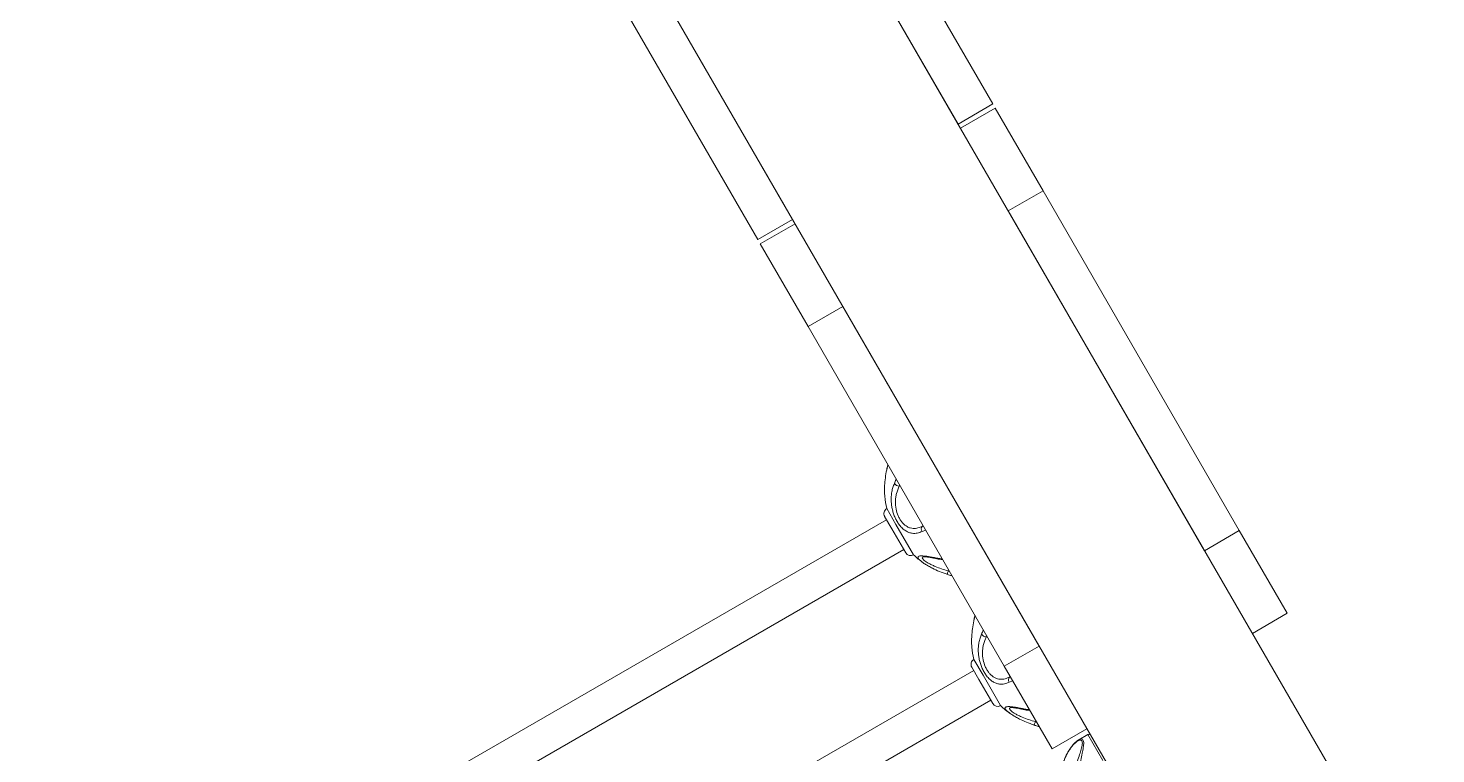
# Model space of a CAD drawing. Header units: millimetres. Extents: x -6879 to 7341, y -8047 to 7187.
# Drawn here: x 3922 to 4659, y -3831 to -3451 of the extents above; entities that cross this region are included whole.
import ezdxf

# ---------------------------------------------------------------- set-up
doc = ezdxf.new("R2010")
doc.units = ezdxf.units.MM
doc.layers.add('DIKOM_ОБЪЕКТ', color=7, linetype='Continuous')

msp = doc.modelspace()

# ---------------------------------------------------------------- linework, layer by layer
at = {"layer": 'DIKOM_ОБЪЕКТ', "color": 7, "linetype": 'Continuous', "lineweight": 15}
for p, q in [((4009, -2807.92), (4659, -3933.75)), ((3922.39, -2857.92), (4572.39, -3983.75)), ((4288.4, -3249.85), (4427.18, -3490.24)), ((4270.21, -3260.35), (4409, -3500.74)), ((4183.61, -3310.35), (4322.39, -3550.74)), ((4165.42, -3320.85), (4304.21, -3561.24)), ((4409, -3500.74), (4427.18, -3490.24)), ((4410.27, -3502.95), (4428.46, -3492.45)), ((4428.46, -3492.45), (4453.46, -3535.75)), ((4435.27, -3546.25), (4453.46, -3535.75)), ((4556.16, -3713.64), (4453.46, -3535.75)), ((4537.98, -3724.14), (4435.27, -3546.25)), ((4304.21, -3561.24), (4322.39, -3550.74)), ((4305.49, -3563.45), (4323.67, -3552.95)), ((4305.49, -3563.45), (4330.49, -3606.75)), ((4330.49, -3606.75), (4348.67, -3596.25)), ((4451.38, -3774.14), (4348.67, -3596.25)), ((4433.19, -3784.64), (4330.49, -3606.75)), ((4371.62, -3681.86), (4371.63, -3681.87)), ((4371.63, -3681.87), (4372.31, -3679.18)), ((4378.24, -3690.33), (4378.42, -3689.77)), ((4378.62, -3690.11), (4378.24, -3690.33)), ((4371.68, -3702.1), (4376.47, -3710.39)), ((4127.77, -3848.7), (4371.58, -3707.93)), ((4370.58, -3706.2), (4374.34, -3712.71)), ((4376.47, -3710.39), (4385.68, -3726.35)), ((4390.76, -3711.15), (4390.39, -3711.36)), ((4390.79, -3711.19), (4390.39, -3711.36)), ((4374.34, -3712.71), (4381.58, -3725.25)), ((4390.2, -3714.04), (4392.05, -3713.39)), ((4537.98, -3724.14), (4556.16, -3713.64)), ((4556.16, -3713.64), (4581.16, -3756.94)), ((4380.58, -3723.52), (4136.77, -3864.29)), ((4404.24, -3734.5), (4403.87, -3734.72)), ((4404.53, -3735), (4403.87, -3734.72)), ((4417.2, -3760.8), (4417.21, -3760.81)), ((4417.21, -3760.81), (4417.88, -3758.12)), ((4581.16, -3756.94), (4562.98, -3767.44)), ((4423.82, -3769.27), (4423.99, -3768.71)), ((4424.19, -3769.05), (4423.82, -3769.27)), ((4433.19, -3784.64), (4451.38, -3774.14)), ((4416.16, -3785.14), (4419.92, -3791.65)), ((4417.26, -3781.04), (4422.04, -3789.33)), ((4433.19, -3784.64), (4458.19, -3827.94)), ((4163.6, -3933.26), (4417.16, -3786.87)), ((4419.92, -3791.65), (4427.16, -3804.19)), ((4422.04, -3789.33), (4431.26, -3805.29)), ((4435.78, -3792.98), (4437.63, -3792.33)), ((4436.34, -3790.09), (4435.96, -3790.3)), ((4436.36, -3790.13), (4435.96, -3790.3)), ((4426.16, -3802.46), (4172.65, -3948.83)), ((4449.82, -3813.44), (4449.45, -3813.66)), ((4450.11, -3813.94), (4449.45, -3813.66)), ((4476.38, -3817.44), (4458.19, -3827.94)), ((4472.18, -3823.15), (4476.93, -3820.4)), ((4476.93, -3820.4), (4484.74, -3833.93)), ((4472.22, -3823.23), (4472.09, -3823.3))]:
    msp.add_line(p, q, dxfattribs=at)
at = {"layer": 'DIKOM_ОБЪЕКТ', "color": 7, "linetype": 'Continuous', "lineweight": 15, "flags": 128}
for points in [[(4403.17, -3736.5), (4403.19, -3736.51), (4403.23, -3736.44), (4403.29, -3736.3), (4403.38, -3736.08), (4403.49, -3735.8), (4403.61, -3735.47), (4403.74, -3735.1), (4403.87, -3734.72)], [(4448.75, -3815.44), (4448.76, -3815.45), (4448.8, -3815.38), (4448.87, -3815.24), (4448.96, -3815.02), (4449.06, -3814.74), (4449.19, -3814.41), (4449.31, -3814.04), (4449.45, -3813.66)]]:
    msp.add_lwpolyline(points, dxfattribs=at)
at = {"layer": 'DIKOM_ОБЪЕКТ', "color": 7, "linetype": 'Continuous', "lineweight": 15}
for centre, radius, start, end in [((4378.23, -3687.36), 2.97, 211.48438, 270.29772), ((4418.73, -3691.1), 48.32, 185.38904, 193.15675), ((4373.18, -3704.7), 3, 120, 210), ((4391.7, -3712.8), 1.95, 132.51743, 219.70878), ((4384.18, -3723.75), 3, 210, 300), ((4418.73, -3691.1), 48.32, 226.84325, 234.59848), ((4398.98, -3727.89), 0.686, 199.50216, 253.55635), ((4423.81, -3766.3), 2.97, 211.48342, 270.29628), ((4464.3, -3770.04), 48.32, 185.38904, 193.15675), ((4418.76, -3783.64), 3, 120, 210), ((4437.28, -3791.74), 1.95, 132.51394, 219.70943), ((4429.76, -3802.69), 3, 210, 300), ((4464.3, -3770.04), 48.32, 226.84325, 234.59848), ((4444.56, -3806.83), 0.686, 199.50216, 253.55635), ((4477.43, -3821.27), 1, 30, 120)]:
    msp.add_arc(centre, radius, start, end, dxfattribs=at)
for points, knots in [([(4370.65, -3695.64), (4370.61, -3695.31), (4370.51, -3694.38), (4370.48, -3692.45), (4370.57, -3689.61), (4370.89, -3686.03), (4371.38, -3683.28), (4371.63, -3681.87)], [0, 0, 0, 0, 0.094794, 0.270804, 0.451715, 0.720541, 1, 1, 1, 1]), ([(4371.63, -3681.86), (4371.64, -3681.78), (4371.79, -3680.96), (4372.01, -3680.04), (4372.25, -3679.25), (4372.28, -3679.15)], [0, 0, 0, 0, 0.093381, 0.885678, 1, 1, 1, 1]), ([(4375.7, -3688.91), (4375.41, -3689.61), (4374.85, -3691.02), (4374.3, -3693.31), (4374.01, -3695.7), (4373.97, -3698.08), (4374.18, -3700.42), (4374.6, -3702.65), (4375.22, -3704.82), (4376.04, -3706.93), (4377.08, -3708.93), (4378.38, -3710.86), (4379.89, -3712.52), (4381.58, -3713.82), (4383.31, -3714.67), (4385.35, -3715.17), (4387.69, -3715.09), (4389.37, -3714.39), (4390.2, -3714.04)], [0, 0, 0, 0, 0.06271, 0.125391, 0.185205, 0.244979, 0.297607, 0.350203, 0.400566, 0.450906, 0.50521, 0.559514, 0.622103, 0.684744, 0.746869, 0.809052, 0.904433, 1, 1, 1, 1]), ([(4376.63, -3686.67), (4376.6, -3686.75), (4376.29, -3687.55), (4375.98, -3688.27), (4375.7, -3688.91)], [0, 0, 0, 0, 0.099139, 1, 1, 1, 1]), ([(4390.39, -3711.36), (4389.6, -3711.71), (4388.02, -3712.4), (4385.85, -3712.6), (4383.96, -3712.28), (4382.09, -3711.51), (4380.6, -3710.33), (4379.33, -3708.87), (4378.47, -3707.62), (4377.34, -3705.4), (4376.39, -3702.26), (4376.11, -3698.97), (4376.32, -3696.3), (4376.85, -3693.47), (4377.68, -3691.6), (4378.24, -3690.33)], [0, 0, 0, 0, 0.097863, 0.195512, 0.257696, 0.319805, 0.41862, 0.442431, 0.495242, 0.548051, 0.646209, 0.750368, 0.81079, 0.871261, 1, 1, 1, 1]), ([(4398.33, -3728.12), (4397.56, -3727.97), (4396.01, -3727.67), (4393.93, -3727.29), (4392.08, -3727), (4390.59, -3726.85), (4389.43, -3726.82), (4388.62, -3726.94), (4388.13, -3727.19), (4387.98, -3727.6), (4388.15, -3728.14), (4388.57, -3728.61), (4388.76, -3728.83)], [0, 0, 0, 0, 0.113089, 0.227718, 0.335291, 0.444901, 0.539436, 0.636, 0.726275, 0.818889, 0.915874, 1, 1, 1, 1]), ([(4388.76, -3728.83), (4388.79, -3728.87), (4389.05, -3729.18), (4389.96, -3729.93), (4391.5, -3731.03), (4393.43, -3732.21), (4395.95, -3733.56), (4399.2, -3735.07), (4401.83, -3736.02), (4403.17, -3736.5)], [0, 0, 0, 0, 0.019782, 0.156379, 0.298465, 0.434875, 0.575082, 0.78342, 1, 1, 1, 1]), ([(4403.87, -3734.72), (4402.71, -3734.38), (4400.33, -3733.71), (4397.4, -3732.58), (4395.08, -3731.52), (4393.02, -3730.43), (4391.68, -3729.54), (4390.84, -3728.79), (4390.41, -3728.29), (4390.17, -3727.72), (4390.52, -3727.51), (4390.72, -3727.39)], [0, 0, 0, 0, 0.156001, 0.317114, 0.416622, 0.518722, 0.678991, 0.717613, 0.801689, 0.888937, 1, 1, 1, 1]), ([(4398.8, -3728.55), (4398.23, -3728.44), (4396.99, -3728.2), (4395.27, -3727.88), (4393.68, -3727.61), (4392.41, -3727.44), (4391.45, -3727.36), (4390.83, -3727.35), (4390.49, -3727.39), (4390.49, -3727.39), (4390.49, -3727.39)], [0, 0, 0, 0, 0.140483, 0.306944, 0.462052, 0.605881, 0.735251, 0.851138, 0.947613, 1, 1, 1, 1]), ([(4400.71, -3728.38), (4400.63, -3728.38), (4399.87, -3728.4), (4399.06, -3728.25), (4398.33, -3728.12)], [0, 0, 0, 0, 0.09912, 1, 1, 1, 1]), ([(4400.96, -3728.81), (4400.4, -3728.78), (4399.68, -3728.74), (4398.95, -3728.57), (4398.79, -3728.53)], [0, 0, 0, 0, 0.780636, 1, 1, 1, 1]), ([(4405.86, -3737.3), (4405.26, -3737.15), (4404.36, -3736.92), (4403.47, -3736.61), (4403.18, -3736.5)], [0, 0, 0, 0, 0.671478, 1, 1, 1, 1]), ([(4416.22, -3774.58), (4416.19, -3774.25), (4416.09, -3773.32), (4416.06, -3771.39), (4416.15, -3768.55), (4416.47, -3764.97), (4416.96, -3762.22), (4417.21, -3760.81)], [0, 0, 0, 0, 0.094789, 0.270803, 0.451716, 0.72054, 1, 1, 1, 1]), ([(4417.2, -3760.8), (4417.22, -3760.72), (4417.36, -3759.9), (4417.58, -3758.98), (4417.83, -3758.19), (4417.86, -3758.09)], [0, 0, 0, 0, 0.093394, 0.885667, 1, 1, 1, 1]), ([(4421.27, -3767.85), (4420.99, -3768.56), (4420.42, -3769.96), (4419.88, -3772.25), (4419.58, -3774.64), (4419.55, -3777.02), (4419.76, -3779.36), (4420.17, -3781.59), (4420.79, -3783.76), (4421.61, -3785.87), (4422.66, -3787.87), (4423.95, -3789.8), (4425.47, -3791.46), (4427.15, -3792.76), (4428.89, -3793.61), (4430.93, -3794.11), (4433.26, -3794.03), (4434.94, -3793.33), (4435.78, -3792.98)], [0, 0, 0, 0, 0.062711, 0.125391, 0.185206, 0.244979, 0.297607, 0.350205, 0.400567, 0.450908, 0.505212, 0.559515, 0.622103, 0.684744, 0.746871, 0.809052, 0.904433, 1, 1, 1, 1]), ([(4422.2, -3765.61), (4422.17, -3765.69), (4421.86, -3766.49), (4421.55, -3767.21), (4421.27, -3767.85)], [0, 0, 0, 0, 0.099129, 1, 1, 1, 1]), ([(4435.96, -3790.3), (4435.17, -3790.65), (4433.59, -3791.34), (4431.42, -3791.54), (4429.54, -3791.22), (4427.67, -3790.45), (4426.17, -3789.27), (4424.91, -3787.81), (4424.05, -3786.56), (4422.92, -3784.34), (4421.96, -3781.2), (4421.69, -3777.91), (4421.9, -3775.24), (4422.42, -3772.41), (4423.25, -3770.54), (4423.82, -3769.27)], [0, 0, 0, 0, 0.097864, 0.195511, 0.257695, 0.319806, 0.418622, 0.442433, 0.495244, 0.54805, 0.64621, 0.750369, 0.810791, 0.871261, 1, 1, 1, 1]), ([(4443.91, -3807.06), (4443.14, -3806.91), (4441.59, -3806.61), (4439.51, -3806.23), (4437.66, -3805.94), (4436.17, -3805.79), (4435.01, -3805.76), (4434.2, -3805.88), (4433.71, -3806.13), (4433.56, -3806.54), (4433.73, -3807.08), (4434.15, -3807.55), (4434.34, -3807.77)], [0, 0, 0, 0, 0.113087, 0.227718, 0.33529, 0.444899, 0.539435, 0.636, 0.726275, 0.81889, 0.915874, 1, 1, 1, 1]), ([(4434.34, -3807.77), (4434.37, -3807.81), (4434.62, -3808.12), (4435.54, -3808.88), (4437.07, -3809.97), (4439, -3811.15), (4441.52, -3812.5), (4444.78, -3814.01), (4447.41, -3814.96), (4448.75, -3815.44)], [0, 0, 0, 0, 0.019785, 0.156384, 0.298468, 0.434874, 0.575082, 0.783419, 1, 1, 1, 1]), ([(4449.45, -3813.66), (4448.28, -3813.32), (4445.91, -3812.65), (4442.98, -3811.52), (4440.65, -3810.46), (4438.6, -3809.37), (4437.26, -3808.48), (4436.41, -3807.73), (4435.99, -3807.24), (4435.74, -3806.66), (4436.1, -3806.45), (4436.29, -3806.33)], [0, 0, 0, 0, 0.156001, 0.317119, 0.416626, 0.518721, 0.678995, 0.717615, 0.801691, 0.888939, 1, 1, 1, 1]), ([(4444.38, -3807.49), (4443.81, -3807.38), (4442.56, -3807.14), (4440.84, -3806.82), (4439.26, -3806.55), (4437.99, -3806.38), (4437.02, -3806.3), (4436.4, -3806.29), (4436.07, -3806.33), (4436.07, -3806.33), (4436.07, -3806.33)], [0, 0, 0, 0, 0.140483, 0.306948, 0.462055, 0.60588, 0.735253, 0.851137, 0.947613, 1, 1, 1, 1]), ([(4446.29, -3807.32), (4446.21, -3807.32), (4445.45, -3807.34), (4444.64, -3807.2), (4443.91, -3807.06)], [0, 0, 0, 0, 0.099135, 1, 1, 1, 1]), ([(4446.54, -3807.75), (4445.98, -3807.72), (4445.26, -3807.68), (4444.53, -3807.51), (4444.37, -3807.47)], [0, 0, 0, 0, 0.780618, 1, 1, 1, 1]), ([(4451.44, -3816.24), (4450.83, -3816.09), (4449.93, -3815.86), (4449.05, -3815.55), (4448.76, -3815.44)], [0, 0, 0, 0, 0.671456, 1, 1, 1, 1]), ([(4469.4, -3848.21), (4469.62, -3847.53), (4470.06, -3846.14), (4470.75, -3843.65), (4471.48, -3840.83), (4472.3, -3837.54), (4473.17, -3833.94), (4473.97, -3830.39), (4474.49, -3827.68), (4474.72, -3825.83), (4474.76, -3824.51), (4474.57, -3823.4), (4474.03, -3822.74), (4473.21, -3822.6), (4472.54, -3823.02), (4472.22, -3823.23)], [0, 0, 0, 0, 0.076839, 0.155446, 0.247455, 0.341659, 0.453098, 0.568472, 0.662804, 0.711476, 0.761564, 0.817949, 0.875022, 0.940539, 1, 1, 1, 1]), ([(4462.78, -3839.74), (4462.8, -3839.66), (4462.94, -3838.84), (4463.35, -3837.27), (4464.02, -3835.05), (4464.87, -3832.81), (4465.9, -3830.61), (4467.1, -3828.51), (4468.4, -3826.65), (4469.74, -3825.11), (4470.93, -3823.97), (4471.72, -3823.46), (4472.04, -3823.25)], [0, 0, 0, 0, 0.012002, 0.113847, 0.222558, 0.337035, 0.457404, 0.58204, 0.708772, 0.82213, 0.927568, 1, 1, 1, 1]), ([(4462.79, -3839.75), (4463.04, -3838.64), (4463.56, -3836.37), (4464.74, -3833.11), (4466.22, -3830.02), (4467.83, -3827.51), (4469.45, -3825.57), (4471.01, -3824.13), (4472.45, -3823.32), (4473.46, -3823.3), (4473.96, -3823.89), (4474.06, -3824.88), (4473.92, -3826.08), (4473.54, -3827.78), (4472.82, -3830.26), (4471.74, -3833.52), (4470.61, -3836.82), (4469.52, -3839.91), (4468.57, -3842.5), (4467.68, -3844.84), (4467.13, -3846.14), (4466.85, -3846.79)], [0, 0, 0, 0, 0.064238, 0.130841, 0.201633, 0.274498, 0.327183, 0.38103, 0.439863, 0.476982, 0.50866, 0.540206, 0.568266, 0.597415, 0.653878, 0.722042, 0.79238, 0.848761, 0.906207, 0.952676, 1, 1, 1, 1])]:
    msp.add_open_spline(points, degree=3, knots=knots, dxfattribs=at)

doc.saveas('drawing.dxf')
